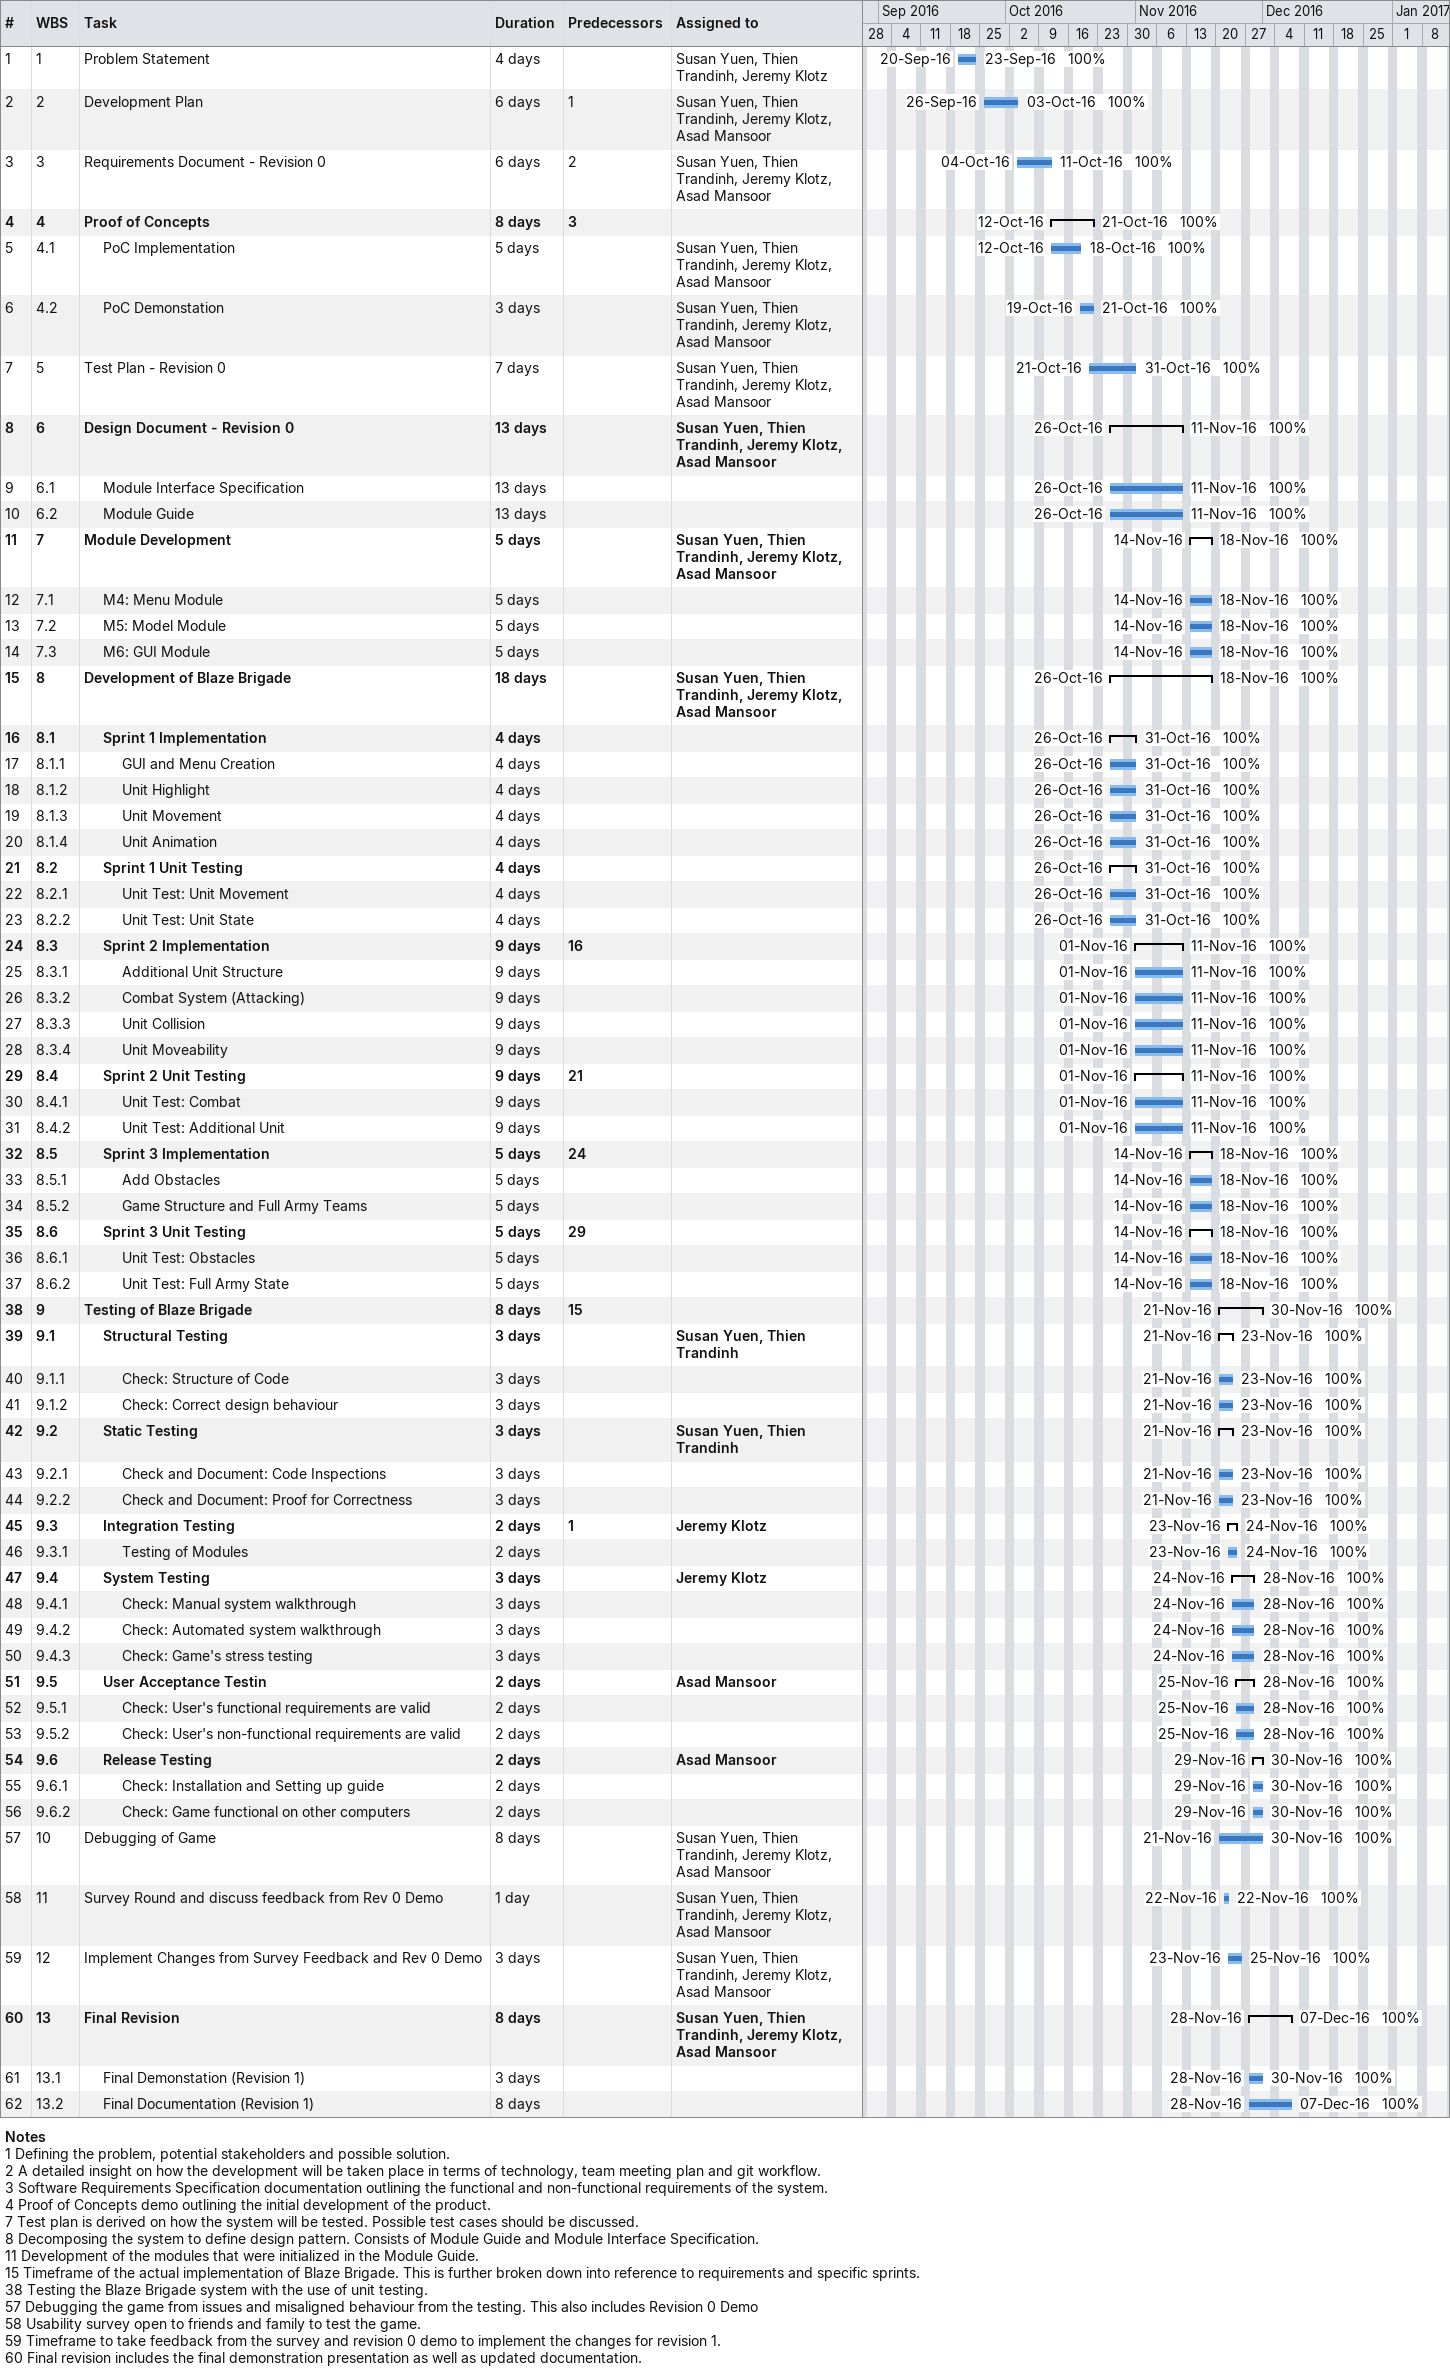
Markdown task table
| ID | WBS | Task | Duration | Start | Finish | Predecessors | Resources | % complete |
|---|---|---|---|---|---|---|---|---|
| 1 | 1 | Problem Statement | 4d | 2016-09-20 | 2016-09-23 |  | Susan Yuen, Thien Trandinh, Jeremy Klotz | 100 |
| 2 | 2 | Development Plan | 6d | 2016-09-26 | 2016-10-03 | 1 | Susan Yuen, Thien Trandinh, Jeremy Klotz, Asad Mansoor | 100 |
| 3 | 3 | Requirements Document - Revision 0 | 6d | 2016-10-04 | 2016-10-11 | 2 | Susan Yuen, Thien Trandinh, Jeremy Klotz, Asad Mansoor | 100 |
| 4 | 4 | **Proof of Concepts** | 8d | 2016-10-12 | 2016-10-21 | 3 |  | 100 |
| 5 | 4.1 | PoC Implementation | 5d | 2016-10-12 | 2016-10-18 |  | Susan Yuen, Thien Trandinh, Jeremy Klotz, Asad Mansoor | 100 |
| 6 | 4.2 | PoC Demonstation | 3d | 2016-10-19 | 2016-10-21 |  | Susan Yuen, Thien Trandinh, Jeremy Klotz, Asad Mansoor | 100 |
| 7 | 5 | Test Plan - Revision 0 | 7d | 2016-10-21 | 2016-10-31 |  | Susan Yuen, Thien Trandinh, Jeremy Klotz, Asad Mansoor | 100 |
| 8 | 6 | **Design Document - Revision 0** | 13d | 2016-10-26 | 2016-11-11 |  | Susan Yuen, Thien Trandinh, Jeremy Klotz, Asad Mansoor | 100 |
| 9 | 6.1 | Module Interface Specification | 13d | 2016-10-26 | 2016-11-11 |  |  | 100 |
| 10 | 6.2 | Module Guide | 13d | 2016-10-26 | 2016-11-11 |  |  | 100 |
| 11 | 7 | **Module Development** | 5d | 2016-11-14 | 2016-11-18 |  | Susan Yuen, Thien Trandinh, Jeremy Klotz, Asad Mansoor | 100 |
| 12 | 7.1 | M4: Menu Module | 5d | 2016-11-14 | 2016-11-18 |  |  | 100 |
| 13 | 7.2 | M5: Model Module | 5d | 2016-11-14 | 2016-11-18 |  |  | 100 |
| 14 | 7.3 | M6: GUI Module | 5d | 2016-11-14 | 2016-11-18 |  |  | 100 |
| 15 | 8 | **Development of Blaze Brigade** | 18d | 2016-10-26 | 2016-11-18 |  | Susan Yuen, Thien Trandinh, Jeremy Klotz, Asad Mansoor | 100 |
| 16 | 8.1 | **Sprint 1 Implementation** | 4d | 2016-10-26 | 2016-10-31 |  |  | 100 |
| 17 | 8.1.1 | GUI and Menu Creation | 4d | 2016-10-26 | 2016-10-31 |  |  | 100 |
| 18 | 8.1.2 | Unit Highlight | 4d | 2016-10-26 | 2016-10-31 |  |  | 100 |
| 19 | 8.1.3 | Unit Movement | 4d | 2016-10-26 | 2016-10-31 |  |  | 100 |
| 20 | 8.1.4 | Unit Animation | 4d | 2016-10-26 | 2016-10-31 |  |  | 100 |
| 21 | 8.2 | **Sprint 1 Unit Testing** | 4d | 2016-10-26 | 2016-10-31 |  |  | 100 |
| 22 | 8.2.1 | Unit Test: Unit Movement | 4d | 2016-10-26 | 2016-10-31 |  |  | 100 |
| 23 | 8.2.2 | Unit Test: Unit State | 4d | 2016-10-26 | 2016-10-31 |  |  | 100 |
| 24 | 8.3 | **Sprint 2 Implementation** | 9d | 2016-11-01 | 2016-11-11 | 16 |  | 100 |
| 25 | 8.3.1 | Additional Unit Structure | 9d | 2016-11-01 | 2016-11-11 |  |  | 100 |
| 26 | 8.3.2 | Combat System (Attacking) | 9d | 2016-11-01 | 2016-11-11 |  |  | 100 |
| 27 | 8.3.3 | Unit Collision | 9d | 2016-11-01 | 2016-11-11 |  |  | 100 |
| 28 | 8.3.4 | Unit Moveability | 9d | 2016-11-01 | 2016-11-11 |  |  | 100 |
| 29 | 8.4 | **Sprint 2 Unit Testing** | 9d | 2016-11-01 | 2016-11-11 | 21 |  | 100 |
| 30 | 8.4.1 | Unit Test: Combat | 9d | 2016-11-01 | 2016-11-11 |  |  | 100 |
| 31 | 8.4.2 | Unit Test: Additional Unit | 9d | 2016-11-01 | 2016-11-11 |  |  | 100 |
| 32 | 8.5 | **Sprint 3 Implementation** | 5d | 2016-11-14 | 2016-11-18 | 24 |  | 100 |
| 33 | 8.5.1 | Add Obstacles | 5d | 2016-11-14 | 2016-11-18 |  |  | 100 |
| 34 | 8.5.2 | Game Structure and Full Army Teams | 5d | 2016-11-14 | 2016-11-18 |  |  | 100 |
| 35 | 8.6 | **Sprint 3 Unit Testing** | 5d | 2016-11-14 | 2016-11-18 | 29 |  | 100 |
| 36 | 8.6.1 | Unit Test: Obstacles | 5d | 2016-11-14 | 2016-11-18 |  |  | 100 |
| 37 | 8.6.2 | Unit Test: Full Army State | 5d | 2016-11-14 | 2016-11-18 |  |  | 100 |
| 38 | 9 | **Testing of Blaze Brigade** | 8d | 2016-11-21 | 2016-11-30 | 15 |  | 100 |
| 39 | 9.1 | **Structural Testing** | 3d | 2016-11-21 | 2016-11-23 |  | Susan Yuen, Thien Trandinh | 100 |
| 40 | 9.1.1 | Check: Structure of Code | 3d | 2016-11-21 | 2016-11-23 |  |  | 100 |
| 41 | 9.1.2 | Check: Correct design behaviour | 3d | 2016-11-21 | 2016-11-23 |  |  | 100 |
| 42 | 9.2 | **Static Testing** | 3d | 2016-11-21 | 2016-11-23 |  | Susan Yuen, Thien Trandinh | 100 |
| 43 | 9.2.1 | Check and Document: Code Inspections | 3d | 2016-11-21 | 2016-11-23 |  |  | 100 |
| 44 | 9.2.2 | Check and Document: Proof for Correctness | 3d | 2016-11-21 | 2016-11-23 |  |  | 100 |
| 45 | 9.3 | **Integration Testing** | 2d | 2016-11-23 | 2016-11-24 | 1 | Jeremy Klotz | 100 |
| 46 | 9.3.1 | Testing of Modules | 2d | 2016-11-23 | 2016-11-24 |  |  | 100 |
| 47 | 9.4 | **System Testing** | 3d | 2016-11-24 | 2016-11-28 |  | Jeremy Klotz | 100 |
| 48 | 9.4.1 | Check: Manual system walkthrough | 3d | 2016-11-24 | 2016-11-28 |  |  | 100 |
| 49 | 9.4.2 | Check: Automated system walkthrough | 3d | 2016-11-24 | 2016-11-28 |  |  | 100 |
| 50 | 9.4.3 | Check: Game's stress testing | 3d | 2016-11-24 | 2016-11-28 |  |  | 100 |
| 51 | 9.5 | **User Acceptance Testin** | 2d | 2016-11-25 | 2016-11-28 |  | Asad Mansoor | 100 |
| 52 | 9.5.1 | Check: User's functional requirements are valid | 2d | 2016-11-25 | 2016-11-28 |  |  | 100 |
| 53 | 9.5.2 | Check: User's non-functional requirements are valid | 2d | 2016-11-25 | 2016-11-28 |  |  | 100 |
| 54 | 9.6 | **Release Testing** | 2d | 2016-11-29 | 2016-11-30 |  | Asad Mansoor | 100 |
| 55 | 9.6.1 | Check: Installation and Setting up guide | 2d | 2016-11-29 | 2016-11-30 |  |  | 100 |
| 56 | 9.6.2 | Check: Game functional on other computers | 2d | 2016-11-29 | 2016-11-30 |  |  | 100 |
| 57 | 10 | Debugging of Game | 8d | 2016-11-21 | 2016-11-30 |  | Susan Yuen, Thien Trandinh, Jeremy Klotz, Asad Mansoor | 100 |
| 58 | 11 | Survey Round and discuss feedback from Rev 0 Demo | 1d | 2016-11-22 | 2016-11-22 |  | Susan Yuen, Thien Trandinh, Jeremy Klotz, Asad Mansoor | 100 |
| 59 | 12 | Implement Changes from Survey Feedback and Rev 0 Demo | 3d | 2016-11-23 | 2016-11-25 |  | Susan Yuen, Thien Trandinh, Jeremy Klotz, Asad Mansoor | 100 |
| 60 | 13 | **Final Revision** | 8d | 2016-11-28 | 2016-12-07 |  | Susan Yuen, Thien Trandinh, Jeremy Klotz, Asad Mansoor | 100 |
| 61 | 13.1 | Final Demonstation (Revision 1) | 3d | 2016-11-28 | 2016-11-30 |  |  | 100 |
| 62 | 13.2 | Final Documentation (Revision 1) | 8d | 2016-11-28 | 2016-12-07 |  |  | 100 |

Notes
- 1: Defining the problem, potential stakeholders and possible solution.
- 2: A detailed insight on how the development will be taken place in terms of technology, team meeting plan and git workflow.
- 3: Software Requirements Specification documentation outlining the functional and non-functional requirements of the system.
- 4: Proof of Concepts demo outlining the initial development of the product.
- 7: Test plan is derived on how the system will be tested. Possible test cases should be discussed.
- 8: Decomposing the system to define design pattern. Consists of Module Guide and Module Interface Specification.
- 11: Development of the modules that were initialized in the Module Guide.
- 15: Timeframe of the actual implementation of Blaze Brigade. This is further broken down into reference to requirements and specific sprints.
- 38: Testing the Blaze Brigade system with the use of unit testing.
- 57: Debugging the game from issues and misaligned behaviour from the testing. This also includes Revision 0 Demo
- 58: Usability survey open to friends and family to test the game.
- 59: Timeframe to take feedback from the survey and revision 0 demo to implement the changes for revision 1.
- 60: Final revision includes the final demonstration presentation as well as updated documentation.
